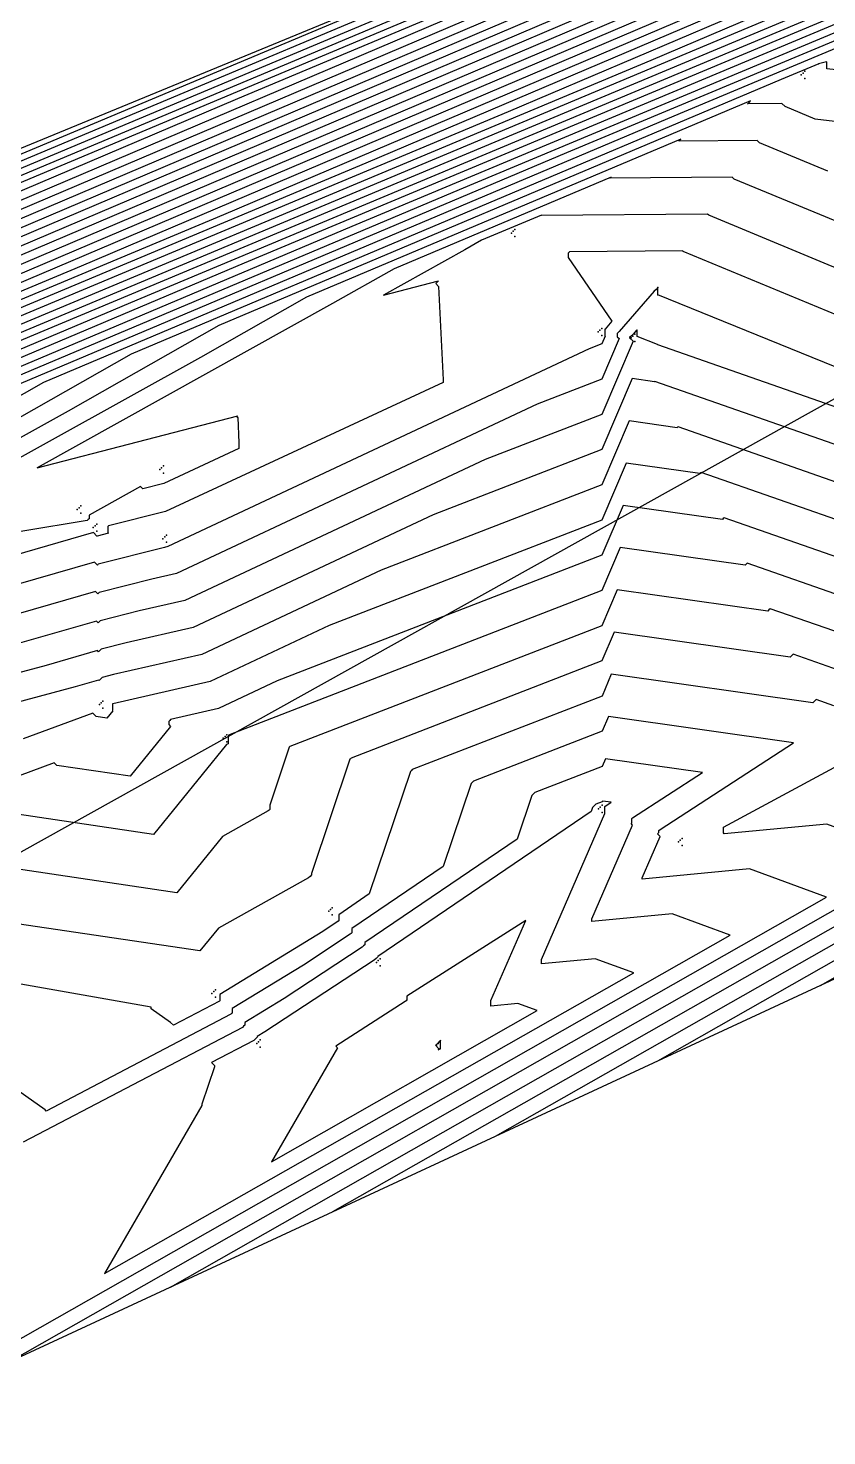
# Model space of a CAD drawing. Header units: metres. Extents: x 419582 to 423558, y 4805372 to 4807539.
# Drawn here: x 420649.3 to 420694.2, y 4805748.7 to 4805827.7 of the extents above; entities that cross this region are included whole.
import ezdxf

# ---------------------------------------------------------------- set-up
doc = ezdxf.new("R2010")
doc.units = ezdxf.units.M
for name, color, linetype in [('C-TINN', 4, 'Continuous'), ('C-TINN-BNDY', 110, 'Continuous'), ('C-TOPO-MAJR', 9, 'Continuous'), ('C-TOPO-MINR', 8, 'Continuous')]:
    doc.layers.add(name, color=color, linetype=linetype)

msp = doc.modelspace()

# ---------------------------------------------------------------- linework, layer by layer
at = {"color": 31, "lineweight": 30, "true_color": 0xffbd7a, "elevation": 1718.013}
msp.add_lwpolyline([(423449.834, 4807399.592), (423130.593, 4807500.114), (421950.92, 4806612.998), (421795.045, 4806430.988), (421305.015, 4806147.038), (421305.015, 4806147.038), (420630.083, 4805770.97), (419765.157, 4805549.54), (419617.356, 4805580.088)], dxfattribs=at)
at = {"layer": 'C-TINN', "color": 4, "linetype": 'Continuous', "lineweight": -3}
for p in [(420692.72, 4805825.09, 1693.22), (420692.82, 4805825.19, 1693.22), (420692.92, 4805825.29, 1693.22), (420692.92, 4805824.89, 1693.22), (420676.45, 4805816.21, 1697.38), (420676.55, 4805816.31, 1697.38), (420676.65, 4805816.41, 1697.38), (420676.65, 4805816.01, 1697.38), (420684.47, 4805812.95, 1699), (420684.57, 4805813.05, 1699), (420684.67, 4805813.15, 1699), (420684.67, 4805812.75, 1699), (420681.32, 4805810.66, 1697.76), (420681.42, 4805810.76, 1697.76), (420681.52, 4805810.86, 1697.76), (420683.37, 4805810.53, 1700.12), (420681.52, 4805810.46, 1697.76), (420683.17, 4805810.33, 1700.12), (420683.27, 4805810.43, 1700.12), (420683.37, 4805810.13, 1700.12), (420656.72, 4805802.94, 1695.63), (420656.82, 4805803.04, 1695.63), (420656.92, 4805803.14, 1695.63), (420656.92, 4805802.74, 1695.63), (420652.09, 4805800.7, 1695.13), (420652.19, 4805800.8, 1695.13), (420652.29, 4805800.9, 1695.13), (420652.29, 4805800.5, 1695.13), (420652.99, 4805799.68, 1696.83), (420653.09, 4805799.78, 1696.83), (420653.19, 4805799.88, 1696.83), (420653.19, 4805799.48, 1696.83), (420656.9, 4805799.06, 1697.84), (420657, 4805799.16, 1697.84), (420657.1, 4805799.26, 1697.84), (420657.1, 4805798.86, 1697.84), (420653.33, 4805789.75, 1702.83), (420653.43, 4805789.85, 1702.83), (420653.53, 4805789.95, 1702.83), (420653.53, 4805789.55, 1702.83), (420660.28, 4805787.86, 1704.97), (420660.38, 4805787.96, 1704.97), (420660.48, 4805788.06, 1704.97), (420660.48, 4805787.66, 1704.97), (420681.34, 4805783.9, 1711.1), (420681.44, 4805784, 1711.1), (420681.54, 4805784.1, 1711.1), (420681.54, 4805783.7, 1711.1), (420685.93, 4805782.14, 1708.21), (420686.03, 4805782.24, 1708.21), (420685.83, 4805782.04, 1708.21), (420686.03, 4805781.84, 1708.21), (420666.2, 4805778.15, 1707.5), (420666.3, 4805778.25, 1707.5), (420666.4, 4805778.35, 1707.5), (420666.4, 4805777.95, 1707.5), (420668.88, 4805775.28, 1711.18), (420668.98, 4805775.38, 1711.18), (420669.08, 4805775.48, 1711.18), (420669.08, 4805775.08, 1711.18), (420659.65, 4805773.54, 1707.67), (420659.75, 4805773.64, 1707.67), (420659.85, 4805773.74, 1707.67), (420659.85, 4805773.34, 1707.67), (420662.16, 4805770.73, 1711.24), (420662.26, 4805770.83, 1711.24), (420662.36, 4805770.93, 1711.24), (420662.36, 4805770.53, 1711.24), (420672.24, 4805770.63, 1713.01), (420672.34, 4805770.73, 1713.01), (420672.44, 4805770.83, 1713.01), (420672.44, 4805770.43, 1713.01)]:
    msp.add_point(p, dxfattribs=at)
at = {"layer": 'C-TINN-BNDY', "color": 110, "linetype": 'Continuous', "lineweight": -3, "flags": 128}
for points in [[(420443.91, 4805743.65), (420493.5, 4805756.98), (420768.14, 4805870.08), (420831.32, 4805906.4), (420889.42, 4805941.39), (420915.5, 4805955.6), (420955.73, 4805979.34), (420991.65, 4805999.26), (421029.07, 4806020.62), (421150.43, 4806089.34), (421193.45, 4806114.76), (421316.74, 4806181.07)], [(421305.47, 4806115.01), (421187.67, 4806058.56), (420994.99, 4805949.06), (420878.95, 4805882.09), (420761.16, 4805805.24), (420641.64, 4805749.79), (420396.34, 4805692.54)]]:
    msp.add_lwpolyline(points, dxfattribs=at)
at = {"layer": 'C-TOPO-MAJR', "color": 9, "linetype": 'Continuous', "lineweight": -3, "flags": 128}
for points, elevation in [([(420767.618, 4805862.096), (420764.728, 4805862.268), (420764.631, 4805862.341), (420764.631, 4805862.39), (420764.542, 4805862.386), (420764.403, 4805862.525), (420764.274, 4805862.587), (420764.211, 4805862.524), (420764.148, 4805862.461), (420764.067, 4805862.585), (420760.637, 4805863.794), (420759.605, 4805864.152), (420759.445, 4805864.305), (420759.495, 4805864.355), (420759.545, 4805864.405), (420759.94, 4805864.837), (420679.966, 4805831.275), (420572.381, 4805785.479), (420552.982, 4805777.355)], 1670), ([(420742.105, 4805859.359), (420585.505, 4805793.638), (420532.421, 4805771.042), (420522.85, 4805767.033), (420517.445, 4805764.75), (420509.975, 4805760.506), (420506.301, 4805755.407), (420506.249, 4805755.355), (420506.197, 4805755.302), (420506.197, 4805755.112), (420508.468, 4805746.03), (420508.575, 4805745.923), (420509.957, 4805740.178), (420511.213, 4805739.099), (420511.213, 4805738.901), (420511.314, 4805738.8), (420512.256, 4805731.718), (420514.469, 4805727.7), (420514.562, 4805727.608), (420514.562, 4805727.392), (420515.961, 4805723.388), (420516.039, 4805723.31), (420516.808, 4805722.7), (420532.812, 4805724.391)], 1665), ([(420749.556, 4805858.324), (420612.341, 4805799.915), (420583.115, 4805787.677), (420566.612, 4805780.704), (420543.805, 4805767.746)], 1675), ([(420734.936, 4805849.528), (420652.301, 4805814.352), (420613.248, 4805797.999), (420591.196, 4805788.681), (420560.721, 4805771.366), (420559.089, 4805769.102), (420559.012, 4805769.025), (420558.936, 4805768.949), (420551.049, 4805753.25)], 1680), ([(420720.315, 4805840.731), (420692.261, 4805828.789), (420643.381, 4805808.321), (420615.78, 4805796.658), (420584.853, 4805779.087), (420581.703, 4805777.338), (420580.618, 4805776.638), (420574.549, 4805773.599), (420574.523, 4805773.573), (420574.498, 4805773.547), (420574.498, 4805773.251), (420574.549, 4805773.199), (420566.803, 4805758.851), (420566.803, 4805758.568), (420565.779, 4805752.995), (420564.717, 4805741.213), (420564.717, 4805740.858), (420564.74, 4805740.835), (420564.575, 4805740.278), (420565.322, 4805739.774), (420571.272, 4805735.898), (420572.636, 4805734.815), (420581.483, 4805735.75)], 1685), ([(420704.25, 4805831.513), (420673.514, 4805818.643), (420640.364, 4805804.636), (420621.928, 4805794.161), (420609.98, 4805787.528), (420605.864, 4805784.872), (420582.844, 4805773.345), (420582.746, 4805773.247), (420582.647, 4805773.148), (420582.647, 4805773.142), (420582.844, 4805772.945), (420582.692, 4805772.664), (420582.692, 4805772.658), (420579.229, 4805753.818), (420578.528, 4805746.032), (420578.528, 4805745.797), (420578.61, 4805745.715), (420578.001, 4805743.658), (420580.759, 4805741.8), (420585.505, 4805738.708), (420586.593, 4805737.844), (420593.651, 4805738.59)], 1690), ([(420694.213, 4805819.686), (420690.379, 4805821.275), (420690.241, 4805821.413), (420685.844, 4805821.376), (420685.901, 4805821.433), (420685.958, 4805821.49), (420664.948, 4805812.613), (420659.002, 4805809.235), (420638.256, 4805797.718), (420631.11, 4805793.105), (420628.524, 4805791.811), (420628.435, 4805791.722), (420600.436, 4805777.562)], 1695), ([(420696.7, 4805805.724), (420684.659, 4805809.932), (420684.64, 4805809.95), (420683.509, 4805810.411), (420683.509, 4805810.768), (420683.488, 4805810.789), (420683.276, 4805810.547), (420683.181, 4805810.452), (420683.086, 4805810.357), (420683.086, 4805810.337), (420683.276, 4805810.147), (420681.523, 4805806.034), (420674.983, 4805803.501), (420658.124, 4805795.588), (420655.555, 4805795.003), (420653.37, 4805794.445), (420653.317, 4805794.392), (420653.264, 4805794.339), (420653.17, 4805794.434), (420648.711, 4805793.153)], 1700), ([(420695.35, 4805795.699), (420689.678, 4805797.681), (420689.621, 4805797.623), (420689.563, 4805797.566), (420682.557, 4805798.561), (420681.531, 4805796.154), (420660.583, 4805788.041), (420660.583, 4805788.04), (420660.582, 4805788.04), (420660.55, 4805787.945), (420660.55, 4805787.55), (420660.549, 4805787.548), (420660.548, 4805787.547), (420660.473, 4805787.505), (420656.364, 4805782.462), (420648.725, 4805783.592)], 1705), ([(420684.671, 4805769.754), (420715.772, 4805787.432)], 1705), ([(420644.261, 4805751.547), (420688.723, 4805776.819), (420688.723, 4805776.819), (420685.48, 4805778.007), (420680.962, 4805777.585), (420680.962, 4805777.734), (420683.249, 4805782.992), (420683.173, 4805783.068), (420683.211, 4805783.106), (420683.211, 4805783.354), (420683.249, 4805783.392), (420687.165, 4805785.935), (420681.723, 4805786.708), (420681.538, 4805786.274), (420677.761, 4805784.811), (420677.679, 4805784.729), (420677.597, 4805784.646), (420676.775, 4805782.204), (420668.221, 4805776.4), (420668.221, 4805776.272), (420668.153, 4805776.204), (420668.085, 4805776.136), (420663.699, 4805773.257), (420661.488, 4805771.906), (420661.488, 4805771.767), (420661.423, 4805771.702), (420661.358, 4805771.637), (420649.049, 4805765.186)], 1710)]:
    msp.add_lwpolyline(points, dxfattribs=dict(at, elevation=elevation))
at = {"layer": 'C-TOPO-MINR', "color": 8, "linetype": 'Continuous', "lineweight": -3, "flags": 128}
for points, elevation in [([(420767.245, 4805869.508), (420604.397, 4805801.165), (420540.413, 4805773.929), (420528.876, 4805769.098), (420522.361, 4805766.345), (420513.358, 4805761.23), (420508.93, 4805755.084), (420508.867, 4805755.021), (420508.804, 4805754.958), (420508.804, 4805754.811), (420510.562, 4805747.783), (420510.689, 4805747.656), (420512.346, 4805740.769), (420513.374, 4805739.885), (420513.374, 4805739.723), (420513.493, 4805739.604), (420514.264, 4805733.808), (420516.858, 4805729.098), (420516.966, 4805728.99), (420516.966, 4805728.806), (420518.607, 4805724.112), (420518.698, 4805724.021), (420519.6, 4805723.305), (420535.246, 4805724.959)], 1666), ([(420765.419, 4805868.34), (420623.289, 4805808.693), (420548.405, 4805776.816), (420534.903, 4805771.162), (420527.278, 4805767.941), (420516.741, 4805761.954), (420511.559, 4805754.761), (420511.485, 4805754.688), (420511.411, 4805754.614), (420511.411, 4805754.509), (420512.655, 4805749.537), (420512.803, 4805749.388), (420514.735, 4805741.359), (420515.535, 4805740.671), (420515.535, 4805740.545), (420515.672, 4805740.408), (420516.272, 4805735.897), (420519.247, 4805730.495), (420519.371, 4805730.371), (420519.371, 4805730.219), (420521.252, 4805724.837), (420521.357, 4805724.732), (420522.391, 4805723.911), (420537.68, 4805725.527)], 1667), ([(420767.024, 4805864.94), (420765.216, 4805865.339), (420764.85, 4805865.396), (420764.755, 4805865.491), (420764.755, 4805865.7), (420764.802, 4805865.748), (420764.555, 4805865.854), (420764.469, 4805865.768), (420764.383, 4805865.682), (420763.085, 4805866.132), (420762.841, 4805866.365), (420762.917, 4805866.44), (420762.993, 4805866.516), (420763.592, 4805867.173), (420642.182, 4805816.22), (420556.397, 4805779.704), (420540.929, 4805773.227)], 1668), ([(420766.097, 4805863.63), (420764.892, 4805863.768), (420764.822, 4805863.786), (420764.679, 4805863.929), (420764.651, 4805863.901), (420764.622, 4805863.872), (420764.318, 4805863.925), (420764.169, 4805864.154), (420762.644, 4805864.692), (420761.345, 4805865.142), (420761.143, 4805865.335), (420761.206, 4805865.398), (420761.269, 4805865.461), (420761.766, 4805866.005), (420661.074, 4805823.747), (420564.389, 4805782.591), (420546.956, 4805775.291)], 1669), ([(420765.747, 4805861.024), (420765.03, 4805861.066), (420764.323, 4805861.594), (420764.323, 4805861.951), (420764.271, 4805861.949), (420764.253, 4805861.931), (420764.235, 4805861.913), (420764.271, 4805861.877), (420764.271, 4805861.549), (420764.189, 4805861.795), (420764.153, 4805861.831), (420764.071, 4805861.749), (420761.993, 4805861.711), (420758.63, 4805862.897), (420757.866, 4805863.162), (420757.747, 4805863.275), (420757.784, 4805863.312), (420757.821, 4805863.349), (420758.113, 4805863.67), (420698.858, 4805838.802), (420580.373, 4805788.366), (420559.009, 4805779.42), (420546.945, 4805774.322)], 1671), ([(420765.743, 4805859.241), (420765.283, 4805859.033), (420765.15, 4805859.167), (420765.117, 4805859.133), (420765.083, 4805859.1), (420764.552, 4805859.614), (420763.846, 4805860.041), (420763.82, 4805860.015), (420763.793, 4805859.988), (420760.542, 4805861.134), (420760.542, 4805861.26), (420758.81, 4805861.228), (420756.623, 4805861.999), (420756.126, 4805862.172), (420756.049, 4805862.245), (420756.073, 4805862.27), (420756.097, 4805862.294), (420756.287, 4805862.502), (420717.75, 4805846.329), (420588.365, 4805791.253), (420565.036, 4805781.484), (420551.862, 4805775.918)], 1672), ([(420765.663, 4805857.407), (420765.265, 4805857.338), (420765.24, 4805857.312), (420765.215, 4805857.287), (420765.002, 4805857.344), (420764.831, 4805857.515), (420764.711, 4805857.437), (420763.574, 4805858.124), (420763.517, 4805858.067), (420763.46, 4805858.01), (420756.428, 4805860.486), (420756.428, 4805860.76), (420755.627, 4805860.745), (420754.616, 4805861.102), (420754.386, 4805861.181), (420754.35, 4805861.216), (420754.362, 4805861.227), (420754.373, 4805861.238), (420754.461, 4805861.334), (420736.643, 4805853.857), (420596.357, 4805794.141), (420571.062, 4805783.548), (420556.779, 4805777.513), (420537.039, 4805766.298)], 1673), ([(420752.481, 4805860.084), (420604.349, 4805797.028), (420577.089, 4805785.613), (420561.696, 4805779.109), (420540.422, 4805767.022)], 1674), ([(420746.632, 4805856.565), (420620.333, 4805802.803), (420589.142, 4805789.742), (420571.529, 4805782.3), (420547.188, 4805768.47)], 1676), ([(420743.708, 4805854.806), (420628.325, 4805805.69), (420595.169, 4805791.806), (420576.446, 4805783.895), (420550.571, 4805769.194)], 1677), ([(420740.784, 4805853.046), (420636.317, 4805808.578), (420601.195, 4805793.87), (420581.363, 4805785.49), (420553.954, 4805769.918), (420551.307, 4805766.243)], 1678), ([(420737.86, 4805851.287), (420644.309, 4805811.465), (420607.222, 4805795.935), (420586.28, 4805787.086), (420557.338, 4805770.642), (420555.198, 4805767.673), (420555.128, 4805767.603), (420555.059, 4805767.534), (420547.918, 4805753.319)], 1679), ([(420732.012, 4805847.769), (420660.293, 4805817.24), (420619.275, 4805800.063), (420596.113, 4805790.277), (420564.104, 4805772.09), (420562.98, 4805770.531), (420562.896, 4805770.447), (420562.812, 4805770.363), (420554.181, 4805753.181), (420554.095, 4805753.095), (420554.009, 4805753.009), (420554.954, 4805751.557), (420553.984, 4805740.207), (420554.843, 4805737.082), (420554.996, 4805736.929), (420554.996, 4805736.835), (420559.885, 4805733.65), (420561.471, 4805732.392), (420571.749, 4805733.478)], 1681), ([(420729.087, 4805846.009), (420668.285, 4805820.127), (420625.302, 4805802.128), (420601.03, 4805791.872), (420567.487, 4805772.814), (420566.872, 4805771.961), (420566.78, 4805771.869), (420566.689, 4805771.778), (420557.312, 4805753.112), (420557.219, 4805753.019), (420557.125, 4805752.925), (420557.573, 4805752.237), (420556.505, 4805739.746), (420556.963, 4805738.081), (420557.138, 4805737.906), (420557.138, 4805737.856), (420562.732, 4805734.212), (420564.262, 4805732.998), (420574.182, 4805734.046)], 1682), ([(420726.163, 4805844.25), (420676.277, 4805823.015), (420631.328, 4805804.192), (420605.947, 4805793.468), (420570.87, 4805773.538), (420570.763, 4805773.39), (420570.664, 4805773.291), (420570.566, 4805773.193), (420563.759, 4805759.644), (420563.824, 4805759.579), (420560.448, 4805753.326), (420560.448, 4805752.932), (420560.399, 4805752.666), (420559.901, 4805747.138), (420559.784, 4805747.254), (420559.742, 4805747.213), (420559.701, 4805747.171), (420559.027, 4805739.285), (420559.083, 4805739.08), (420559.28, 4805738.883), (420559.28, 4805738.877), (420565.579, 4805734.774), (420567.053, 4805733.604), (420576.616, 4805734.614)], 1683), ([(420723.239, 4805842.491), (420684.269, 4805825.902), (420637.355, 4805806.257), (420610.864, 4805795.063), (420577.438, 4805776.072), (420576.048, 4805775.3), (420575.569, 4805774.991), (420572.891, 4805773.65), (420572.879, 4805773.638), (420572.868, 4805773.627), (420572.868, 4805773.273), (420572.891, 4805773.25), (420563.626, 4805756.089), (420563.626, 4805755.75), (420563.089, 4805752.831), (420561.955, 4805740.249), (420561.955, 4805739.87), (420561.966, 4805739.859), (420561.889, 4805739.601), (420562.235, 4805739.368), (420568.425, 4805735.336), (420569.845, 4805734.209), (420579.05, 4805735.182)], 1684), ([(420691.057, 4805838.336), (420566.613, 4805786.111), (420524.429, 4805768.154), (420516.823, 4805764.969), (420512.528, 4805763.154), (420506.592, 4805759.782), (420503.673, 4805755.73), (420503.631, 4805755.689), (420503.589, 4805755.647), (420503.589, 4805755.414), (420506.375, 4805744.276), (420506.461, 4805744.191), (420507.568, 4805739.588), (420509.052, 4805738.313), (420509.052, 4805738.079), (420509.135, 4805737.996), (420510.248, 4805729.629), (420512.081, 4805726.303), (420512.157, 4805726.226), (420512.157, 4805725.979), (420513.315, 4805722.664), (420513.38, 4805722.599), (420514.017, 4805722.094), (420530.379, 4805723.823)], 1664), ([(420711.287, 4805835.379), (420661.461, 4805814.514), (420630.531, 4805801.445), (420607.098, 4805788.131), (420598.669, 4805783.452), (420595.766, 4805781.578), (420579.526, 4805773.447), (420579.457, 4805773.377), (420579.387, 4805773.308), (420579.387, 4805773.186), (420579.526, 4805773.047), (420576.337, 4805767.139), (420576.337, 4805767.022), (420573.849, 4805753.489), (420573.004, 4805744.104), (420573.004, 4805743.821), (420573.062, 4805743.763), (420572.631, 4805742.306), (420574.584, 4805740.989), (420579.812, 4805737.584), (420581.011, 4805736.632), (420588.784, 4805737.454)], 1688), ([(420708.245, 4805834.564), (420655.435, 4805812.45), (420625.614, 4805799.849), (420599.683, 4805785.116), (420593.014, 4805781.414), (420590.716, 4805779.931), (420577.867, 4805773.497), (420577.812, 4805773.442), (420577.757, 4805773.387), (420577.757, 4805773.207), (420577.867, 4805773.097), (420573.159, 4805764.376), (420573.159, 4805764.204), (420571.159, 4805753.324), (420570.242, 4805743.14), (420570.242, 4805742.833), (420570.288, 4805742.787), (420569.945, 4805741.63), (420571.497, 4805740.584), (420576.965, 4805737.022), (420578.219, 4805736.027), (420586.35, 4805736.886)], 1687), ([(420707.768, 4805833.446), (420667.488, 4805816.578), (420635.447, 4805803.04), (420614.513, 4805791.146), (420604.324, 4805785.49), (420600.815, 4805783.225), (420581.185, 4805773.396), (420581.101, 4805773.312), (420581.017, 4805773.228), (420581.017, 4805773.164), (420581.185, 4805772.996), (420579.514, 4805769.901), (420579.514, 4805769.84), (420576.539, 4805753.653), (420575.766, 4805745.068), (420575.766, 4805744.809), (420575.836, 4805744.739), (420575.316, 4805742.982), (420577.671, 4805741.394), (420582.658, 4805738.146), (420583.802, 4805737.238), (420591.217, 4805738.022)], 1689), ([(420700.253, 4805831.677), (420649.408, 4805810.385), (420620.697, 4805798.254), (420592.268, 4805782.101), (420587.358, 4805779.376), (420585.667, 4805778.285), (420576.208, 4805773.548), (420576.168, 4805773.508), (420576.127, 4805773.467), (420576.127, 4805773.229), (420576.208, 4805773.148), (420569.981, 4805761.614), (420569.981, 4805761.386), (420568.469, 4805753.16), (420567.479, 4805742.177), (420567.479, 4805741.846), (420567.514, 4805741.811), (420567.26, 4805740.954), (420568.41, 4805740.179), (420574.118, 4805736.46), (420575.428, 4805735.421), (420583.917, 4805736.318)], 1686), ([(420700.731, 4805829.581), (420679.541, 4805820.707), (420645.281, 4805806.231), (420629.343, 4805797.175), (420615.635, 4805789.566), (420610.913, 4805786.518), (420591.37, 4805776.733), (420591.353, 4805776.716), (420586.211, 4805774.116), (420586.201, 4805774.106), (420586.192, 4805774.097), (420585.684, 4805773.803), (420585.159, 4805773.338), (420585.252, 4805772.623), (420585.252, 4805772.259), (420585.103, 4805771.304), (420581.919, 4805753.982), (420581.29, 4805746.996)], 1691), ([(420697.213, 4805827.648), (420685.568, 4805822.771), (420650.198, 4805807.827), (420636.758, 4805800.19), (420621.29, 4805791.604), (420615.962, 4805788.165), (420600.658, 4805780.502), (420600.624, 4805780.468), (420589.767, 4805774.977), (420589.747, 4805774.958), (420589.728, 4805774.938), (420588.655, 4805774.316), (420587.546, 4805773.335), (420587.744, 4805771.826), (420587.744, 4805771.501), (420587.429, 4805769.487), (420584.609, 4805754.147), (420584.052, 4805747.96)], 1692), ([(420713.968, 4805823.319), (420694.145, 4805825.432), (420694.145, 4805825.805), (420694.131, 4805825.818), (420693.686, 4805825.707), (420693.69, 4805825.711), (420693.694, 4805825.715), (420691.594, 4805824.836), (420655.115, 4805809.422), (420644.172, 4805803.205), (420626.946, 4805793.642), (420621.012, 4805789.812), (420609.947, 4805784.272), (420609.894, 4805784.219), (420593.323, 4805775.839)], 1693), ([(420707.144, 4805820.99), (420693.487, 4805822.61), (420691.807, 4805823.306), (420691.634, 4805823.479), (420689.707, 4805823.463), (420689.788, 4805823.544), (420689.869, 4805823.625), (420660.031, 4805811.017), (420651.587, 4805806.22), (420632.601, 4805795.68), (420626.061, 4805791.459), (420619.235, 4805788.041), (420619.165, 4805787.97), (420596.879, 4805776.701)], 1694), ([(420694.94, 4805816.762), (420688.952, 4805819.243), (420688.848, 4805819.347), (420681.981, 4805819.289), (420682.014, 4805819.323), (420682.047, 4805819.356), (420669.865, 4805814.208), (420666.417, 4805812.25), (420649.835, 4805803.045), (420661.091, 4805805.946), (420661.07, 4805805.925), (420661.049, 4805805.903), (420661.091, 4805805.861), (420661.158, 4805804.446), (420661.158, 4805804.116), (420656.95, 4805802.157), (420655.77, 4805801.858), (420655.632, 4805801.997), (420652.751, 4805800.378), (420652.751, 4805800.183), (420652.699, 4805800.132), (420652.648, 4805800.08), (420645.408, 4805798.89)], 1696), ([(420695.666, 4805813.839), (420687.525, 4805817.212), (420687.455, 4805817.281), (420678.118, 4805817.203), (420678.127, 4805817.212), (420678.136, 4805817.221), (420674.782, 4805815.804), (420673.832, 4805815.264), (420669.266, 4805812.73), (420672.366, 4805813.529), (420672.287, 4805813.45), (420672.209, 4805813.372), (420672.366, 4805813.215), (420672.614, 4805807.977), (420672.614, 4805807.834), (420657.032, 4805800.583), (420653.848, 4805799.776), (420653.831, 4805799.759), (420653.814, 4805799.742), (420653.814, 4805799.409), (420653.848, 4805799.376), (420653.2, 4805799.21), (420653.197, 4805799.207), (420653.194, 4805799.204), (420653, 4805799.399), (420643.814, 4805796.76)], 1697), ([(420696.393, 4805810.915), (420686.097, 4805815.181), (420686.063, 4805815.216), (420679.719, 4805815.162), (420679.681, 4805815.124), (420679.643, 4805815.086), (420679.643, 4805814.839), (420682.091, 4805811.265), (420681.708, 4805810.826), (420681.698, 4805810.816), (420681.688, 4805810.806), (420681.688, 4805810.447), (420681.708, 4805810.426), (420681.52, 4805809.986), (420680.82, 4805809.714), (420657.176, 4805798.618), (420656.986, 4805798.574), (420653.256, 4805797.622), (420653.237, 4805797.602), (420653.217, 4805797.583), (420653.056, 4805797.744), (420645.446, 4805795.558)], 1698), ([(420695.223, 4805808.454), (420684.67, 4805812.75), (420684.67, 4805813.15), (420684.57, 4805813.05), (420684.47, 4805812.95), (420682.492, 4805810.687), (420682.439, 4805810.634), (420682.387, 4805810.582), (420682.387, 4805810.392), (420682.492, 4805810.287), (420681.522, 4805808.01), (420677.901, 4805806.608), (420657.65, 4805797.103), (420656.27, 4805796.789), (420653.313, 4805796.033), (420653.277, 4805795.997), (420653.241, 4805795.961), (420653.113, 4805796.089), (420647.079, 4805794.355)], 1699), ([(420696.43, 4805803.719), (420684.507, 4805807.885), (420684.497, 4805807.875), (420684.487, 4805807.864), (420683.223, 4805808.044), (420681.525, 4805804.058), (420672.065, 4805800.394), (420658.598, 4805794.073), (420654.839, 4805793.218), (420653.426, 4805792.857), (420653.357, 4805792.787), (420653.287, 4805792.718), (420653.226, 4805792.779), (420650.343, 4805791.951), (420640.729, 4805789.38)], 1701), ([(420696.16, 4805801.714), (420685.8, 4805805.334), (420685.778, 4805805.312), (420685.756, 4805805.29), (420683.057, 4805805.673), (420681.526, 4805802.082), (420669.147, 4805797.287), (420659.072, 4805792.559), (420654.124, 4805791.432), (420653.483, 4805791.268), (420653.397, 4805791.182), (420653.311, 4805791.096), (420653.283, 4805791.124), (420651.975, 4805790.748), (420640.591, 4805787.705)], 1702), ([(420695.89, 4805799.709), (420687.093, 4805802.783), (420687.059, 4805802.749), (420687.025, 4805802.715), (420682.89, 4805803.302), (420681.528, 4805800.106), (420666.229, 4805794.18), (420659.546, 4805791.044), (420654.082, 4805789.8), (420654.074, 4805789.792), (420654.066, 4805789.784), (420654.066, 4805789.416), (420654.082, 4805789.4), (420653.752, 4805788.995), (420653.154, 4805789.083), (420652.962, 4805789.275), (420649.062, 4805787.827)], 1703), ([(420695.62, 4805797.704), (420688.385, 4805800.232), (420688.34, 4805800.186), (420688.294, 4805800.14), (420682.723, 4805800.932), (420681.529, 4805798.13), (420663.311, 4805791.074), (420660.02, 4805789.529), (420657.33, 4805788.917), (420657.275, 4805788.862), (420657.22, 4805788.807), (420657.22, 4805788.626), (420657.33, 4805788.517), (420655.058, 4805785.728), (420650.939, 4805786.338), (420650.798, 4805786.479), (420641.964, 4805783.199)], 1704), ([(420695.08, 4805793.693), (420690.97, 4805795.129), (420690.901, 4805795.06), (420690.832, 4805794.991), (420682.39, 4805796.19), (420681.532, 4805794.178), (420664.019, 4805787.395), (420664.002, 4805787.378), (420663.985, 4805787.361), (420662.89, 4805784.107), (420662.89, 4805783.87), (420662.849, 4805783.829), (420662.809, 4805783.788), (420660.24, 4805782.35), (420657.669, 4805779.195), (420646.511, 4805780.846)], 1706), ([(420694.81, 4805791.688), (420692.263, 4805792.578), (420692.182, 4805792.497), (420692.101, 4805792.417), (420682.223, 4805793.82), (420681.534, 4805792.202), (420667.454, 4805786.749), (420667.421, 4805786.715), (420667.388, 4805786.682), (420665.23, 4805780.269), (420665.23, 4805780.19), (420665.15, 4805780.11), (420665.07, 4805780.029), (420660.006, 4805777.194), (420658.975, 4805775.929), (420648.214, 4805777.521)], 1707), ([(420694.54, 4805789.683), (420693.556, 4805790.027), (420693.463, 4805789.935), (420693.37, 4805789.842), (420682.057, 4805791.449), (420681.535, 4805790.226), (420670.89, 4805786.103), (420670.84, 4805786.053), (420670.791, 4805786.004), (420668.475, 4805779.121), (420666.764, 4805777.96), (420666.764, 4805777.614), (420666.751, 4805777.601), (420666.737, 4805777.587), (420665.86, 4805777.011), (420660.082, 4805773.48), (420660.082, 4805773.117), (420660.073, 4805773.108), (420660.064, 4805773.099), (420657.492, 4805771.751), (420657.325, 4805771.918), (420656.245, 4805772.682), (420656.245, 4805772.775), (420646.365, 4805774.511)], 1708), ([(420693.788, 4805773.983), (420721.182, 4805789.554)], 1704), ([(420648.204, 4805752.835), (420694.133, 4805778.941), (420689.812, 4805780.524), (420683.793, 4805779.962), (420683.793, 4805780.028), (420684.803, 4805782.348), (420684.657, 4805782.494), (420684.73, 4805782.566), (420684.73, 4805782.676), (420684.803, 4805782.748), (420692.278, 4805787.603), (420681.89, 4805789.078), (420681.537, 4805788.25), (420674.325, 4805785.457), (420674.26, 4805785.391), (420674.194, 4805785.325), (420672.625, 4805780.662), (420667.492, 4805777.18), (420667.492, 4805776.943), (420667.452, 4805776.902), (420667.411, 4805776.862), (420664.78, 4805775.134), (420660.785, 4805772.693), (420660.785, 4805772.442), (420660.748, 4805772.405), (420660.711, 4805772.368), (420650.347, 4805766.936), (420650.28, 4805767.003), (420645.929, 4805770.084)], 1709), ([(420657.321, 4805757.065), (420699.543, 4805781.064), (420694.144, 4805783.041), (420688.395, 4805782.504), (420688.354, 4805782.545), (420688.354, 4805782.864), (420695.738, 4805786.859)], 1708), ([(420675.554, 4805765.524), (420710.362, 4805785.309)], 1706), ([(420666.437, 4805761.295), (420704.953, 4805783.187)], 1707)]:
    msp.add_lwpolyline(points, dxfattribs=dict(at, elevation=elevation))
for points, elevation in [([(420683.314, 4805774.696), (420681.148, 4805775.489), (420678.131, 4805775.208), (420678.131, 4805775.44), (420681.695, 4805783.636), (420681.688, 4805783.643), (420681.692, 4805783.646), (420681.692, 4805784.032), (420681.695, 4805784.036), (420682.051, 4805784.267), (420681.557, 4805784.337), (420681.54, 4805784.298), (420681.196, 4805784.165), (420681.098, 4805784.066), (420681, 4805783.968), (420680.925, 4805783.746), (420668.949, 4805775.62), (420668.949, 4805775.601), (420668.854, 4805775.506), (420668.759, 4805775.411), (420662.619, 4805771.38), (420662.191, 4805771.119), (420662.191, 4805771.092), (420662.098, 4805770.999), (420662.005, 4805770.905), (420659.622, 4805769.657), (420659.792, 4805769.487), (420659.792, 4805769.426), (420659.088, 4805767.318), (420659.088, 4805767.255), (420653.623, 4805757.82), (420683.314, 4805774.696)], 1711), ([(420677.904, 4805772.574), (420676.816, 4805772.972), (420675.3, 4805772.831), (420675.3, 4805773.147), (420677.252, 4805777.636), (420670.586, 4805773.396), (420670.586, 4805773.176), (420670.541, 4805773.131), (420670.496, 4805773.086), (420666.602, 4805770.573), (420666.688, 4805770.487), (420662.985, 4805764.094), (420677.904, 4805772.574)], 1712), ([(420672.494, 4805770.451), (420672.483, 4805770.455), (420672.468, 4805770.454), (420672.468, 4805770.853), (420672.488, 4805770.897), (420672.422, 4805770.855), (420672.422, 4805770.853), (420672.322, 4805770.754), (420672.223, 4805770.654), (420672.184, 4805770.629), (420672.383, 4805770.431), (420672.346, 4805770.367), (420672.494, 4805770.451)], 1713)]:
    msp.add_lwpolyline(points, close=True, dxfattribs=dict(at, elevation=elevation))

doc.saveas('drawing.dxf')
